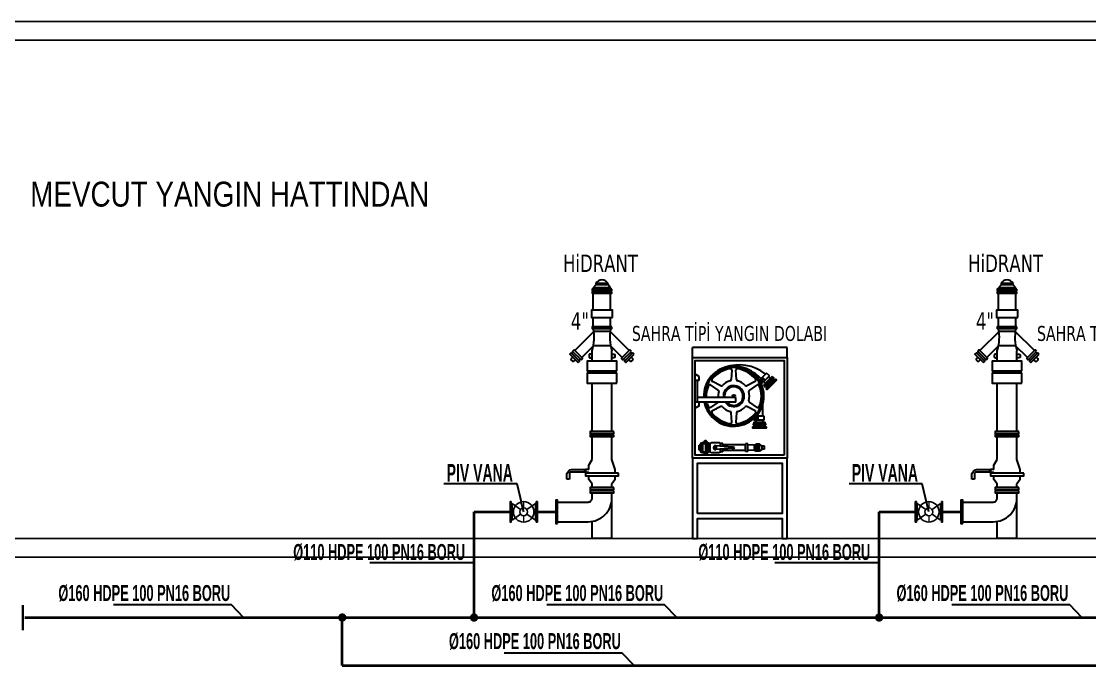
# Model space of a CAD drawing. Header units: centimetres. Extents: x 394264 to 551709, y 50011 to 59011.
# Drawn here: x 530224 to 531511, y 55891 to 56666 of the extents above; entities that cross this region are included whole.
import ezdxf
from ezdxf.enums import TextEntityAlignment as Align

# ---------------------------------------------------------------- set-up
doc = ezdxf.new("R2010")
doc.units = ezdxf.units.CM
for name, color, linetype, lineweight in [('0-KRCN-SHT-02CIHAZ', 132, 'Continuous', 25), ('0-KRCN-YNGN-YAZI', 71, 'Continuous', 35), ('0-MEK-SHT-YAZI-ÇAP-TEMSU', 81, 'Continuous', 30), ('0-MEK-YNG-BORU', 1, 'boruYLINE', 40), ('0-MEK-YNG-CIHAZ', 4, 'Continuous', 30), ('0-MEK-YNG-KURESEL VANA', 4, 'Continuous', 25), ('0-MEK-YNG-YAZI', 71, 'Continuous', 35), ('3-ME-01', 26, 'boruYLINE', 35)]:
    doc.layers.add(name, color=color, linetype=linetype, lineweight=lineweight)
doc.layers.add('0-MEK-WIPEOUT', color=7, linetype='Continuous', lineweight=15, plot=False)
doc.styles.add('CAP', font='ARIALNB.TTF')
doc.styles.add('ROMANS', font='tahoma.ttf', dxfattribs={"width": 0.8})
doc.styles.add('YAZI', font='arial.ttf', dxfattribs={"width": 0.6, "height": 40})
doc.linetypes.add('boruYLINE', pattern='A,50,-0.8,["Y",CAP,S=7,R=0,X=0,Y=-3],-7', length=57.8)

# ---------------------------------------------------------------- blocks, each defined once
blk = doc.blocks.new('G$CF1021D0B')
at = {"color": 4}
blk.add_wipeout([(-17.2, -12.2), (-18.3, -15), (-20.1, -15), (-20.1, 15), (-18.3, 15), (-17.2, 12.1), (-12.2, 8.7), (-11.1, 10.1), (-10.1, 11.1), (-8.7, 12.2), (-7.5, 13), (-5.6, 13.9), (-4, 14.5), (-2.2, 14.8), (0, 15), (0.5, 15), (2.4, 14.8), (3.6, 14.6), (5, 14.2), (7, 13.3), (8.1, 12.7), (9.4, 11.7), (10.7, 10.5), (11.5, 9.6), (12.2, 8.8), (17, 12.1), (18.1, 15), (19.9, 15), (19.9, -15), (18.1, -15), (17, -12.2), (15.7, -11.3), (12.1, -8.8), (11.7, -9.4), (11, -10.2), (10.5, -10.7), (9.6, -11.5), (8.8, -12.1), (8.2, -12.6), (7.1, -13.2), (6.4, -13.6), (5.7, -13.9), (4.6, -14.3), (2.9, -14.7), (1.3, -14.9), (0, -15), (0, -15), (-1.8, -14.9), (-3.6, -14.6), (-4.4, -14.3), (-5.6, -13.9), (-6.4, -13.6), (-7.5, -13), (-9, -12), (-10.3, -10.9), (-11.2, -9.9), (-11.7, -9.3), (-12.2, -8.7)], dxfattribs=at).dxf.layer = '0-MEK-WIPEOUT'
at = {"layer": '0-MEK-YNG-KURESEL VANA'}
for p, q in [((-4.6, 3.4), (-17.2, 12.1)), ((-17.2, -12.2), (-17.2, 12.1)), ((4.5, 3.5), (17, 12.1)), ((17, -12.2), (17, 12.1)), ((-17.2, -12.2), (-4.6, -3.4)), ((17, -12.2), (4.5, -3.5))]:
    blk.add_line(p, q, dxfattribs=at)
at = {"layer": '0-MEK-YNG-KURESEL VANA', "const_width": 2}
for points in [[(0, 5.7), (0, 15)], [(0, -15), (0, -5.7)]]:
    blk.add_lwpolyline(points, dxfattribs=at)
at = {"layer": '0-MEK-YNG-KURESEL VANA'}
for points in [[(-18.3, 15), (-20.1, 15), (-20.1, -15), (-18.3, -15)], [(18.1, 15), (19.9, 15), (19.9, -15), (18.1, -15)]]:
    blk.add_lwpolyline(points, close=True, dxfattribs=at)
for radius in [15, 5.68]:
    blk.add_circle((0, 0), radius, dxfattribs=at)

msp = doc.modelspace()

# ---------------------------------------------------------------- linework, layer by layer
at = {"layer": '0-KRCN-SHT-02CIHAZ', "color": 8}
for p, q in [((536090.4, 56666.3), (519964.1, 56666.3)), ((519964.1, 56643.8), (536090.4, 56643.8)), ((519964.1, 56043.8), (536090.4, 56043.8)), ((536090.4, 56021.3), (519964.1, 56021.3))]:
    msp.add_line(p, q, dxfattribs=at)
at = {"layer": '0-KRCN-YNGN-YAZI', "color": 61}
msp.add_line((530225.6, 55933.5), (530225.6, 55963.5), dxfattribs=at)
at = {"layer": '0-MEK-SHT-YAZI-ÇAP-TEMSU', "linetype": 'Continuous'}
for p, q in [((530821, 56109.4), (530733, 56109.4)), ((531309, 56109.4), (531221, 56109.4)), ((530769.2, 56014.3), (530643.5, 56014.3)), ((531257.2, 56014.3), (531131.5, 56014.3)), ((530477.2, 55963.7), (530335.1, 55963.7)), ((530491.7, 55948.6), (530477.2, 55963.7)), ((530998.8, 55963.7), (530856.7, 55963.7)), ((531013.3, 55948.6), (530998.8, 55963.7)), ((531486.8, 55963.7), (531344.7, 55963.7)), ((531501.3, 55948.6), (531486.8, 55963.7)), ((530947.7, 55905.8), (530805.5, 55905.8)), ((530962.1, 55890.7), (530947.7, 55905.8))]:
    msp.add_line(p, q, dxfattribs=at)
at = {"layer": '0-MEK-YNG-BORU', "ltscale": 1.5}
for p, q in [((530769.2, 55948.6), (530769.2, 56075.8)), ((531257.2, 55948.6), (531257.2, 56075.8)), ((530228.1, 55948.5), (535670.4, 55948.8)), ((530610.5, 55890.7), (530610.5, 55948.6)), ((530610.5, 55890.7), (535670.4, 55891))]:
    msp.add_line(p, q, dxfattribs=at)
at = {"layer": '0-MEK-YNG-BORU', "ltscale": 2}
for p, q in [((530769.2, 56075.8), (530867.6, 56075.8)), ((531257.2, 56075.8), (531355.6, 56075.8))]:
    msp.add_line(p, q, dxfattribs=at)
at = {"layer": '0-MEK-YNG-BORU', "ltscale": 2, "const_width": 5}
for points in [[(530608, 55948.6, 1), (530613, 55948.6, 1)], [(530766.7, 55948.6, 1), (530771.7, 55948.6, 1)], [(531254.7, 55948.6, 1), (531259.7, 55948.6, 1)]]:
    msp.add_lwpolyline(points, format="xyb", close=True, dxfattribs=at)
at = {"layer": '0-MEK-YNG-CIHAZ'}
for p, q in [((530912.9, 56344), (530912.9, 56345.3)), ((530933.7, 56345.3), (530912.9, 56345.3)), ((530912.9, 56340.8), (530912.9, 56342.1)), ((530912.9, 56318.5), (530912.9, 56338.9)), ((530930.6, 56349.3), (530916, 56349.3)), ((530933.7, 56344), (530933.7, 56345.3)), ((530933.7, 56340.8), (530933.7, 56342.1)), ((530933.7, 56318.5), (530933.7, 56338.9)), ((531400.9, 56344), (531400.9, 56345.3)), ((531421.7, 56345.3), (531400.9, 56345.3)), ((531400.9, 56340.8), (531400.9, 56342.1)), ((531400.9, 56318.5), (531400.9, 56338.9)), ((531418.6, 56349.3), (531404, 56349.3)), ((531421.7, 56344), (531421.7, 56345.3)), ((531421.7, 56340.8), (531421.7, 56342.1)), ((531421.7, 56318.5), (531421.7, 56338.9)), ((530912.9, 56298.6), (530912.9, 56309.9)), ((530933.7, 56298.6), (530933.7, 56309.9)), ((531400.9, 56298.6), (531400.9, 56309.9)), ((531421.7, 56298.6), (531421.7, 56309.9)), ((530913.6, 56292.9), (530890.5, 56269.9)), ((530933.1, 56292.9), (530913.6, 56292.9)), ((530956.2, 56269.9), (530933.1, 56292.9)), ((531401.6, 56292.9), (531378.5, 56269.9)), ((531421.1, 56292.9), (531401.6, 56292.9)), ((531444.2, 56269.9), (531421.1, 56292.9)), ((530913, 56275.6), (530898.9, 56261.5)), ((530933.6, 56275.6), (530913, 56275.6)), ((530947.8, 56261.5), (530933.6, 56275.6)), ((531146.4, 56273.8), (531032.2, 56273.8)), ((531032.2, 56261.7), (531032.2, 56273.8)), ((531146.4, 56261.7), (531146.4, 56273.8)), ((531401, 56275.6), (531386.9, 56261.5)), ((531421.6, 56275.6), (531401, 56275.6)), ((531435.8, 56261.5), (531421.6, 56275.6)), ((530888.8, 56268.2), (530887.2, 56266.5)), ((530959.5, 56266.5), (530957.8, 56268.2)), ((531376.8, 56268.2), (531375.2, 56266.5)), ((531447.5, 56266.5), (531445.8, 56268.2)), ((530897.2, 56259.8), (530895.5, 56258.1)), ((530951.1, 56258.1), (530949.4, 56259.8)), ((531385.2, 56259.8), (531383.5, 56258.1)), ((531439.1, 56258.1), (531437.4, 56259.8)), ((531040.4, 56238.7), (531035.7, 56241.4)), ((531040.4, 56234), (531040.4, 56238.7)), ((531079.7, 56246.3), (531079.1, 56235)), ((531085.2, 56235), (531084.6, 56246.3)), ((531121.6, 56242.8), (531113.8, 56235)), ((531114.9, 56236.1), (531113.9, 56237.2)), ((531125, 56239.5), (531117.2, 56231.7)), ((531127.8, 56238.3), (531118.4, 56228.9)), ((531128.2, 56237.8), (531118.9, 56228.5)), ((531129.8, 56237.3), (531119.4, 56226.8)), ((531130.3, 56236.9), (531119.8, 56226.4)), ((531120.5, 56241.7), (531120.1, 56242.1)), ((531130.3, 56235.6), (531121.1, 56226.4)), ((531125, 56239.5), (531121.6, 56242.8)), ((531131.4, 56234.4), (531122.2, 56225.2)), ((531125.9, 56236.4), (531123.9, 56238.4)), ((531125.9, 56236.4), (531123.9, 56238.4)), ((531129.8, 56237.3), (531128.2, 56237.8)), ((531130.3, 56235.6), (531129.7, 56236.2)), ((531040.4, 56234), (531035.7, 56234)), ((531038.5, 56208), (531038.5, 56234)), ((531063.4, 56222.4), (531053.9, 56228.6)), ((531066.5, 56227.7), (531056.3, 56232.9)), ((531108, 56232.9), (531097.8, 56227.7)), ((531110.4, 56228.6), (531100.9, 56222.4)), ((531115.6, 56234.4), (531115.1, 56232.4)), ((531115.9, 56234.3), (531115.4, 56232.3)), ((531120.3, 56230.8), (531118.3, 56232.8)), ((531119.4, 56226.8), (531118.9, 56228.5)), ((531121.1, 56226.4), (531120.5, 56227)), ((531084.4, 56213.5), (531038.5, 56213.5)), ((531083.7, 56215.1), (531080.6, 56215.1)), ((531082.1, 56213.5), (531082.1, 56216.7)), ((531084.4, 56208), (531084.4, 56213.5)), ((531040.4, 56208), (531035.7, 56208)), ((531040.4, 56203.4), (531035.7, 56200.6)), ((531084.4, 56208), (531040.4, 56208)), ((531040.4, 56203.4), (531040.4, 56208)), ((531063.4, 56207.8), (531053.9, 56201.6)), ((531066.5, 56202.5), (531056.3, 56197.4)), ((531108, 56197.4), (531097.8, 56202.5)), ((531110.4, 56201.6), (531100.9, 56207.8)), ((531117, 56191), (531117, 56205)), ((531079.7, 56183.9), (531079.1, 56195.2)), ((531085.2, 56195.2), (531084.6, 56183.9)), ((531119.7, 56183.5), (531106.5, 56183.5)), ((531108.3, 56189.3), (531106.6, 56188.3)), ((531108.5, 56189), (531106.8, 56188)), ((531118.6, 56186.3), (531107.6, 56186.3)), ((531109.1, 56183.5), (531109.1, 56186.3)), ((531118.6, 56191), (531109.3, 56191)), ((531117, 56183.5), (531117, 56186.3)), ((531117, 56183.5), (531117, 56186.3)), ((531118.6, 56186.3), (531118.6, 56191)), ((531106.5, 56182.8), (531105.7, 56181.3)), ((531120.5, 56181.3), (531105.7, 56181.3)), ((531120.5, 56180.7), (531105.7, 56180.7)), ((531119.7, 56182.8), (531106.5, 56182.8)), ((531106.6, 56179.8), (531106.6, 56180.7)), ((531119.6, 56179.8), (531106.6, 56179.8)), ((531119.6, 56178.2), (531106.6, 56178.2)), ((531119.6, 56179.8), (531119.6, 56180.7)), ((531120.5, 56181.3), (531119.7, 56182.8)), ((531042.5, 56147.7), (531042.5, 56158.3)), ((531044.2, 56159), (531043, 56158.3)), ((531043, 56147.7), (531043, 56158.3)), ((531044.2, 56147.1), (531044.2, 56159)), ((531044.7, 56147.1), (531044.7, 56159)), ((531045.4, 56158.2), (531044.7, 56158.2)), ((531047.2, 56161.2), (531045.4, 56158.2)), ((531048.7, 56161.2), (531047.2, 56161.2)), ((531049.9, 56160), (531048.7, 56161.2)), ((531049.8, 56146.1), (531049.8, 56160)), ((531050.2, 56160), (531049.8, 56160)), ((531050.2, 56146.1), (531050.2, 56160)), ((531051.7, 56158.1), (531050.2, 56159.7)), ((531051.7, 56158.1), (531050.2, 56158.1)), ((531051.7, 56147.7), (531051.7, 56158.3)), ((531052.2, 56147.7), (531052.2, 56158.3)), ((531053.8, 56158.1), (531052.2, 56158.1)), ((531054.8, 56159.1), (531053.8, 56158.1)), ((531053.8, 56148), (531053.8, 56158.1)), ((531064.9, 56159.1), (531054.8, 56159.1)), ((531066, 56158.1), (531064.9, 56159.1)), ((531068.9, 56158.1), (531066, 56158.1)), ((531066, 56154.9), (531066, 56158.1)), ((531068.9, 56154.7), (531068.9, 56158.1)), ((531096.4, 56148.6), (531096.4, 56157.5)), ((531099.2, 56157.5), (531096.4, 56157.5)), ((531099.2, 56148.6), (531099.2, 56157.5)), ((531042.5, 56156.2), (531040.2, 56156.2)), ((531042.5, 56156.2), (531040.2, 56156.2)), ((531040.2, 56149.9), (531040.2, 56156.2)), ((531042.5, 56149.9), (531040.2, 56149.9)), ((531044.2, 56147.1), (531043, 56147.7)), ((531045.4, 56147.8), (531044.7, 56147.8)), ((531047.2, 56144.8), (531045.4, 56147.8)), ((531048.7, 56144.8), (531047.2, 56144.8)), ((531049.9, 56146.1), (531048.7, 56144.8)), ((531050.2, 56146.1), (531049.8, 56146.1)), ((531051.7, 56153.5), (531050.2, 56153.5)), ((531051.7, 56152.5), (531050.2, 56152.5)), ((531051.7, 56148), (531050.2, 56146.4)), ((531051.7, 56148), (531050.2, 56148)), ((531053.8, 56148), (531052.2, 56148)), ((531054.8, 56146.9), (531053.8, 56148)), ((531064.9, 56146.9), (531054.8, 56146.9)), ((531080.6, 56153.7), (531059.9, 56155.3)), ((531080.6, 56152.3), (531059.9, 56150.7)), ((531066, 56148), (531064.9, 56146.9)), ((531066, 56148), (531066, 56151.2)), ((531068.9, 56148), (531066, 56148)), ((531096.4, 56156.4), (531068.9, 56156.4)), ((531068.9, 56148), (531068.9, 56151.4)), ((531096.4, 56149.6), (531068.9, 56149.6)), ((531099.2, 56148.6), (531096.4, 56148.6)), ((531105.8, 56156), (531099.2, 56156.4)), ((531105.8, 56150), (531099.2, 56149.6)), ((531108.6, 56155.5), (531106.9, 56155.5)), ((531108.6, 56154.6), (531106.9, 56154.6)), ((531108.6, 56153.5), (531106.9, 56153.5)), ((531108.6, 56152.6), (531106.9, 56152.6)), ((531108.6, 56151.4), (531106.9, 56151.4)), ((531108.6, 56150.5), (531106.9, 56150.5)), ((531108.6, 56149), (531108.6, 56157.1)), ((531110.9, 56157.1), (531108.6, 56157.1)), ((531108.6, 56154.6), (531108.6, 56155.5)), ((531108.6, 56152.6), (531108.6, 56153.5)), ((531108.6, 56150.5), (531108.6, 56151.4)), ((531110.9, 56149), (531108.6, 56149)), ((531110.9, 56149), (531110.9, 56157.1)), ((531113.2, 56157.1), (531110.9, 56157.1)), ((531113.2, 56149), (531110.9, 56149)), ((531113.2, 56149), (531113.2, 56157.1)), ((531116.4, 56154.7), (531113.2, 56157.1)), ((531116.4, 56151.4), (531113.2, 56149)), ((531116.4, 56151.4), (531116.4, 56154.7)), ((531119.1, 56154.7), (531116.4, 56154.7)), ((531119.1, 56151.4), (531116.4, 56151.4)), ((531119.1, 56151.4), (531119.1, 56154.7)), ((530884, 56115), (530880.8, 56115)), ((530911.5, 56109.5), (530907.4, 56114.8)), ((530939.2, 56114.8), (530935.2, 56109.5)), ((531372, 56115), (531368.8, 56115)), ((531399.5, 56109.5), (531395.4, 56114.8)), ((531427.2, 56114.8), (531423.2, 56109.5)), ((530869.9, 56063.9), (530869.9, 56087.6)), ((531357.9, 56063.9), (531357.9, 56087.6)), ((530935.2, 56043.8), (530911.5, 56043.8)), ((531423.2, 56043.8), (531399.5, 56043.8))]:
    msp.add_line(p, q, dxfattribs=at)
for points in [[(530930.6, 56350.6), (530916, 56350.6), (530916, 56349.3), (530912.9, 56345.3)], [(530930.6, 56349.3), (530930.6, 56350.6)], [(531418.6, 56350.6), (531404, 56350.6), (531404, 56349.3), (531400.9, 56345.3)], [(531418.6, 56349.3), (531418.6, 56350.6)], [(530933.7, 56345.3), (530930.6, 56349.3)], [(531421.7, 56345.3), (531418.6, 56349.3)], [(530911.5, 56257.3), (530911.5, 56269.8)], [(530935.2, 56257.3), (530935.2, 56269.8)], [(531399.5, 56257.3), (531399.5, 56269.8)], [(531423.2, 56257.3), (531423.2, 56269.8)], [(530911.5, 56242.6), (530911.5, 56245.4)], [(530935.2, 56242.6), (530935.2, 56245.4)], [(531130.3, 56235.6), (531131.4, 56234.4), (531132.6, 56235.6), (531133.7, 56234.4), (531122.2, 56223), (531121.1, 56224.1), (531122.2, 56225.2), (531121.1, 56226.4)], [(531399.5, 56242.6), (531399.5, 56245.4)], [(531423.2, 56242.6), (531423.2, 56245.4)], [(530911.5, 56172.5), (530911.5, 56230.7)], [(530935.2, 56172.5), (530935.2, 56230.7)], [(531399.5, 56172.5), (531399.5, 56230.7)], [(531423.2, 56172.5), (531423.2, 56230.7)], [(530911.5, 56168.7), (530911.5, 56170.2)], [(530935.2, 56168.7), (530935.2, 56170.2)], [(531119.6, 56179.8), (531119.6, 56178.2), (531121.2, 56178.2), (531121.2, 56176.6), (531105, 56176.6), (531105, 56178.2), (531106.6, 56178.2), (531106.6, 56179.8)], [(531399.5, 56168.7), (531399.5, 56170.2)], [(531423.2, 56168.7), (531423.2, 56170.2)], [(530911.5, 56138.9), (530911.5, 56166.4)], [(530935.2, 56138.9), (530935.2, 56166.4)], [(531045.4, 56158.2), (531046.7, 56158.2), (531046.7, 56159.5), (531048, 56159.5), (531048, 56146.5), (531046.7, 56146.5), (531046.7, 56147.8), (531045.4, 56147.8)], [(531399.5, 56138.9), (531399.5, 56166.4)], [(531423.2, 56138.9), (531423.2, 56166.4)], [(530907.4, 56126.9), (530907.4, 56132), (530911.5, 56138.9)], [(530939.2, 56126.9), (530935.2, 56138.9)], [(531395.4, 56126.9), (531395.4, 56132), (531399.5, 56138.9)], [(531427.2, 56126.9), (531423.2, 56138.9)], [(530907.4, 56126.9), (530903.4, 56126.9), (530903.4, 56123.7), (530907.4, 56123.7)], [(530907.4, 56122.5), (530907.4, 56123.7)], [(530907.4, 56114.8), (530907.4, 56119.3)], [(530939.2, 56122.5), (530939.2, 56126.9)], [(530939.2, 56114.8), (530939.2, 56119.3)], [(531395.4, 56126.9), (531391.4, 56126.9), (531391.4, 56123.7), (531395.4, 56123.7)], [(531395.4, 56122.5), (531395.4, 56123.7)], [(531395.4, 56114.8), (531395.4, 56119.3)], [(531427.2, 56122.5), (531427.2, 56126.9)], [(531427.2, 56114.8), (531427.2, 56119.3)], [(530911.5, 56105.1), (530911.5, 56109.5)], [(530935.2, 56105.1), (530935.2, 56109.5)], [(531399.5, 56105.1), (531399.5, 56109.5)], [(531423.2, 56105.1), (531423.2, 56109.5)], [(530911.5, 56101.3), (530911.5, 56102.7)], [(530935.2, 56101.3), (530935.2, 56102.7)], [(531399.5, 56101.3), (531399.5, 56102.7)], [(531423.2, 56101.3), (531423.2, 56102.7)], [(530935.2, 56043.8), (530935.2, 56092.4)], [(531423.2, 56043.8), (531423.2, 56092.4)], [(530911.5, 56043.8), (530911.5, 56064.3)], [(531399.5, 56043.8), (531399.5, 56064.3)]]:
    msp.add_lwpolyline(points, dxfattribs=at)
for points in [[(530935.2, 56344), (530911.5, 56344), (530911.5, 56342.1), (530935.2, 56342.1)], [(530935.2, 56340.8), (530911.5, 56340.8), (530911.5, 56338.9), (530935.2, 56338.9)], [(531423.2, 56344), (531399.5, 56344), (531399.5, 56342.1), (531423.2, 56342.1)], [(531423.2, 56340.8), (531399.5, 56340.8), (531399.5, 56338.9), (531423.2, 56338.9)], [(530936.1, 56309.9), (530936.1, 56318.5), (530910.5, 56318.5), (530910.5, 56309.9)], [(531424.1, 56309.9), (531424.1, 56318.5), (531398.5, 56318.5), (531398.5, 56309.9)], [(530935.2, 56298.6), (530911.5, 56298.6), (530911.5, 56296.6), (530935.2, 56296.6)], [(531423.2, 56298.6), (531399.5, 56298.6), (531399.5, 56296.6), (531423.2, 56296.6)], [(530894.7, 56255.6), (530896.4, 56257.3), (530886.3, 56267.4), (530884.6, 56265.7)], [(530898.1, 56259), (530899.7, 56260.7), (530889.7, 56270.7), (530888, 56269)], [(530958.7, 56269), (530957, 56270.7), (530946.9, 56260.7), (530948.6, 56259)], [(530962, 56265.7), (530960.3, 56267.4), (530950.3, 56257.3), (530952, 56255.6)], [(531146.4, 56140.6), (531032.2, 56140.6), (531032.2, 56261.7), (531146.4, 56261.7)], [(531382.7, 56255.6), (531384.4, 56257.3), (531374.3, 56267.4), (531372.6, 56265.7)], [(531386.1, 56259), (531387.7, 56260.7), (531377.7, 56270.7), (531376, 56269)], [(531446.7, 56269), (531445, 56270.7), (531434.9, 56260.7), (531436.6, 56259)], [(531450, 56265.7), (531448.3, 56267.4), (531438.3, 56257.3), (531440, 56255.6)], [(530941.1, 56245.4), (530941.1, 56257.3), (530905.5, 56257.3), (530905.5, 56245.4)], [(531142.9, 56144.1), (531035.7, 56144.1), (531035.7, 56258.1), (531142.9, 56258.1)], [(531429.1, 56245.4), (531429.1, 56257.3), (531393.5, 56257.3), (531393.5, 56245.4)], [(530941.1, 56230.7), (530941.1, 56242.6), (530905.5, 56242.6), (530905.5, 56230.7)], [(531117.6, 56234.4), (531117.9, 56234.7), (531116.8, 56235.8), (531116.5, 56235.5)], [(531118.4, 56235.2), (531118.7, 56235.5), (531117.6, 56236.6), (531117.3, 56236.3)], [(531429.1, 56230.7), (531429.1, 56242.6), (531393.5, 56242.6), (531393.5, 56230.7)], [(531109.8, 56187.9), (531110.2, 56187.9), (531110.2, 56189.5), (531109.8, 56189.5)], [(531110.9, 56187.9), (531111.3, 56187.9), (531111.3, 56189.5), (531110.9, 56189.5)], [(530937.6, 56172.5), (530909.1, 56172.5), (530909.1, 56170.2), (530937.6, 56170.2)], [(531425.6, 56172.5), (531397.1, 56172.5), (531397.1, 56170.2), (531425.6, 56170.2)], [(530937.6, 56168.7), (530909.1, 56168.7), (530909.1, 56166.4), (530937.6, 56166.4)], [(531425.6, 56168.7), (531397.1, 56168.7), (531397.1, 56166.4), (531425.6, 56166.4)], [(531146.4, 56140.6), (531032.2, 56140.6), (531032.2, 56043.8), (531038.3, 56043.8), (531038.3, 56068), (531140.4, 56068), (531140.4, 56043.8), (531146.4, 56043.8)], [(531038.3, 56074), (531038.3, 56134.6), (531140.4, 56134.6), (531140.4, 56074)], [(530943.3, 56122.5), (530903.4, 56122.5), (530903.4, 56119.3), (530943.3, 56119.3)], [(531431.3, 56122.5), (531391.4, 56122.5), (531391.4, 56119.3), (531431.3, 56119.3)], [(530937.6, 56105.1), (530909.1, 56105.1), (530909.1, 56102.7), (530937.6, 56102.7)], [(530937.6, 56101.3), (530909.1, 56101.3), (530909.1, 56098.9), (530937.6, 56098.9)], [(531425.6, 56105.1), (531397.1, 56105.1), (531397.1, 56102.7), (531425.6, 56102.7)], [(531425.6, 56101.3), (531397.1, 56101.3), (531397.1, 56098.9), (531425.6, 56098.9)], [(530869.9, 56061.6), (530869.9, 56090), (530867.6, 56090), (530867.6, 56061.6)], [(531357.9, 56061.6), (531357.9, 56090), (531355.6, 56090), (531355.6, 56061.6)]]:
    msp.add_lwpolyline(points, close=True, dxfattribs=at)
for points in [[(530886.3, 56260.3, 0.414214), (530886.3, 56258.6), (530887.7, 56257.3, 0.414214), (530889.3, 56257.3), (530891.2, 56259.1), (530888.1, 56262.2)], [(530908.8, 56265.7, 0.414214), (530907.7, 56264.5), (530907.7, 56262.5, 0.414214), (530908.8, 56261.4), (530911.5, 56261.4), (530911.5, 56265.7)], [(530937.8, 56265.7, -0.414214), (530939, 56264.5), (530939, 56262.5, -0.414214), (530937.8, 56261.4), (530935.2, 56261.4), (530935.2, 56265.7)], [(530958.5, 56262.2), (530955.5, 56259.1), (530957.3, 56257.3, 0.414214), (530959, 56257.3), (530960.4, 56258.6, 0.414214), (530960.4, 56260.3)], [(531374.3, 56260.3, 0.414214), (531374.3, 56258.6), (531375.7, 56257.3, 0.414214), (531377.3, 56257.3), (531379.2, 56259.1), (531376.1, 56262.2)], [(531396.8, 56265.7, 0.414214), (531395.7, 56264.5), (531395.7, 56262.5, 0.414214), (531396.8, 56261.4), (531399.5, 56261.4), (531399.5, 56265.7)], [(531425.8, 56265.7, -0.414214), (531427, 56264.5), (531427, 56262.5, -0.414214), (531425.8, 56261.4), (531423.2, 56261.4), (531423.2, 56265.7)], [(531446.5, 56262.2), (531443.5, 56259.1), (531445.3, 56257.3, 0.414214), (531447, 56257.3), (531448.4, 56258.6, 0.414214), (531448.4, 56260.3)]]:
    msp.add_lwpolyline(points, format="xyb", close=True, dxfattribs=at)
for points in [[(530880.8, 56115), (530880.8, 56119.8, -0.414214), (530887.9, 56126.9), (530902.2, 56126.9), (530902.2, 56123.7), (530886.4, 56123.7, 0.414214), (530884, 56121.3), (530884, 56115)], [(531368.8, 56115), (531368.8, 56119.8, -0.414214), (531375.9, 56126.9), (531390.2, 56126.9), (531390.2, 56123.7), (531374.4, 56123.7, 0.414214), (531372, 56121.3), (531372, 56115)], [(530869.9, 56087.6), (530906.7, 56087.6, 0.414214), (530911.5, 56092.4), (530911.5, 56098.9)], [(530869.9, 56063.9), (530906.7, 56063.9, 0.414214), (530935.2, 56092.4), (530935.2, 56098.9)], [(531357.9, 56087.6), (531394.7, 56087.6, 0.414214), (531399.5, 56092.4), (531399.5, 56098.9)], [(531357.9, 56063.9), (531394.7, 56063.9, 0.414214), (531423.2, 56092.4), (531423.2, 56098.9)]]:
    msp.add_lwpolyline(points, format="xyb", dxfattribs=at)
for centre, radius in [((531115.5, 56233.4), 1.02), ((531082.1, 56215.1), 1.58), ((531059.9, 56153), 1.09), ((531059.9, 56153), 0.636), ((531081.5, 56153), 1.09), ((531081.5, 56153), 0.636)]:
    msp.add_circle(centre, radius, dxfattribs=at)
for centre, radius, start, end in [((530923.3, 56347.1), 8.08, 25.4783, 154.5217), ((531411.3, 56347.1), 8.08, 25.4783, 154.5217), ((530862.6, 56285.9), 51.4, 341.7681, 12.076), ((530984.1, 56285.9), 51.4, 167.924, 198.2319), ((531350.6, 56285.9), 51.4, 341.7681, 12.076), ((531472.1, 56285.9), 51.4, 167.924, 198.2319), ((531082.1, 56215.1), 36.3, 191.2828, 182.4919), ((531082.1, 56215.1), 34.7, 191.8029, 182.6053), ((531082.1, 56215.1), 33.2, 97.3612, 142.6388), ((531088.6, 56200.5), 52.2, 52.9069, 109.0036), ((531078.1, 56246.4), 1.58, 356.8599, 97.3612), ((531086.2, 56246.4), 1.58, 82.6388, 183.1401), ((531082.1, 56215.1), 33.2, 37.3612, 82.6388), ((531075.5, 56197.1), 55.5, 46.2603, 68.1639), ((531057, 56234.3), 1.58, 142.6388, 243.1401), ((531077.5, 56235.1), 1.58, 283.1437, 356.8599), ((531086.8, 56235.1), 1.58, 183.1401, 256.8563), ((531107.2, 56234.3), 1.58, 296.8599, 37.3612), ((531115.5, 56233.4), 2.37, 135, 165.7213), ((531128, 56238), 0.316, 315, 135), ((531130.1, 56237.1), 0.316, 315, 135), ((531082.1, 56215.1), 33.2, 157.3612, 182.7294), ((531053, 56227.3), 1.58, 56.8599, 157.3612), ((531062.5, 56221.1), 1.58, 343.1437, 56.8599), ((531067.2, 56229.1), 1.58, 243.1401, 316.8563), ((531082.1, 56215.1), 18.9, 103.1437, 136.8563), ((531082.1, 56215.1), 12.6, 214.2289, 187.1808), ((531082.1, 56215.1), 11.1, 220.0052, 188.2132), ((531082.1, 56215.1), 18.9, 43.1437, 76.8563), ((531097.1, 56229.1), 1.58, 223.1437, 296.8599), ((531101.8, 56221.1), 1.58, 123.1401, 196.8563), ((531111.3, 56227.3), 1.58, 22.6388, 123.1401), ((531082.1, 56215.1), 33.2, 337.3612, 22.6388), ((531115.5, 56233.4), 2.37, 251.6415, 315), ((531118.6, 56228.7), 0.316, 135, 315), ((531119.6, 56226.6), 0.316, 135, 315), ((531082.1, 56215.1), 18.9, 163.1437, 184.7802), ((531101.8, 56209.2), 1.58, 163.1437, 236.8599), ((531082.1, 56215.1), 18.9, 343.1437, 16.8563), ((531082.1, 56215.1), 33.2, 192.3736, 202.6388), ((531053, 56203), 1.58, 202.6388, 303.1401), ((531057, 56195.9), 1.58, 116.8599, 217.3612), ((531062.5, 56209.2), 1.58, 303.1401, 313.0838), ((531067.2, 56201.1), 1.58, 43.1437, 116.8599), ((531082.1, 56215.1), 18.9, 223.1437, 256.8563), ((531077.5, 56195.1), 1.58, 3.1401, 76.8563), ((531086.8, 56195.1), 1.58, 103.1437, 176.8599), ((531082.1, 56215.1), 18.9, 283.1437, 316.8563), ((531097.1, 56201.1), 1.58, 63.1401, 136.8563), ((531107.2, 56195.9), 1.58, 322.6388, 63.1401), ((531111.3, 56203), 1.58, 236.8599, 337.3612), ((531082.1, 56215.1), 33.2, 217.3612, 262.6388), ((531078.1, 56183.8), 1.58, 262.6388, 3.1401), ((531086.2, 56183.8), 1.58, 176.8599, 277.3612), ((531082.1, 56215.1), 33.2, 277.3612, 322.6388), ((531107.6, 56188.7), 2.37, 213.4462, 270), ((531106.5, 56183.2), 0.316, 90, 270), ((531107.6, 56188.7), 1.02, 202.7635, 64.9768), ((531119.7, 56183.2), 0.316, 270, 90), ((531105.7, 56181), 0.316, 90, 270), ((531120.5, 56181), 0.316, 270, 90), ((531042.7, 56158.3), 0.253, 0, 180), ((531044.4, 56159), 0.253, 0, 180), ((531052, 56158.3), 0.253, 0, 180), ((531042.7, 56147.7), 0.253, 180, 0), ((531044.4, 56147.1), 0.253, 180, 0), ((531052, 56147.7), 0.253, 180, 0), ((531059.9, 56153), 2.33, 77.9435, 282.0565), ((531103.5, 56166.7), 10.9, 281.8855, 297.7787), ((531103.5, 56139.3), 10.9, 62.2213, 78.1145), ((531106.9, 56155.1), 0.444, 90, 270), ((531106.9, 56153), 0.444, 90, 270), ((531106.9, 56151), 0.444, 90, 270)]:
    msp.add_arc(centre, radius, start, end, dxfattribs=at)

# ---------------------------------------------------------------- texts
at = {"layer": '0-KRCN-YNGN-YAZI', "color": 61, "style": 'YAZI', "width": 0.8}
msp.add_text('MEVCUT YANGIN HATTINDAN ', height=30, dxfattribs=at).set_placement((530234.6, 56443.3))
at = {"layer": '0-MEK-SHT-YAZI-ÇAP-TEMSU', "linetype": 'Continuous', "style": 'CAP', "width": 0.7}
for p in [(530776.1, 56112.3, 23212.7), (531264.1, 56112.3, 23212.7)]:
    msp.add_text('PIV VANA', height=21.08, dxfattribs=at).set_placement(p, align=Align.CENTER)
for s, p in [('Ø110 HDPE 100 PN16 BORU', (530551.4, 56017.9)), ('Ø110 HDPE 100 PN16 BORU', (531039.4, 56017.9)), ('Ø160 HDPE 100 PN16 BORU', (530268.5, 55968.5)), ('Ø160 HDPE 100 PN16 BORU', (530790.1, 55968.5)), ('Ø160 HDPE 100 PN16 BORU', (531278.1, 55968.5)), ('Ø160 HDPE 100 PN16 BORU', (530739, 55910.6))]:
    msp.add_text(s, height=19.2, dxfattribs=at).set_placement(p)
at = {"layer": '0-MEK-YNG-YAZI', "style": 'ROMANS', "width": 0.8}
for s, height, p in [('HiDRANT', 21.08, (530876.4, 56364.5)), ('HiDRANT', 21.08, (531364.4, 56364.5)), ('4"', 21.08, (530885.8, 56295.1)), ('4"', 21.08, (531373.8, 56295.1)), ('SAHRA TİPİ YANGIN DOLABI', 18, (530959.4, 56281.6)), ('SAHRA TİPİ YANGIN DOLABI', 18, (531447.4, 56281.6))]:
    msp.add_text(s, height=height, dxfattribs=at).set_placement(p)

# ---------------------------------------------------------------- next in the draw order: block references
at = {"layer": '3-ME-01', "xscale": -0.8234974612618027, "yscale": 0.8234974612618027, "zscale": 0.8234974612618027}
for p in [(530829, 56075.8), (531317.1, 56075.8)]:
    msp.add_blockref('G$CF1021D0B', p, dxfattribs=at)

# ---------------------------------------------------------------- next in the draw order: linework, layer by layer
at = {"layer": '0-MEK-SHT-YAZI-ÇAP-TEMSU', "linetype": 'Continuous'}
for p, q in [((530829, 56075.8), (530821, 56109.4)), ((531317.1, 56075.8), (531309, 56109.4))]:
    msp.add_line(p, q, dxfattribs=at)

doc.saveas('drawing.dxf')
